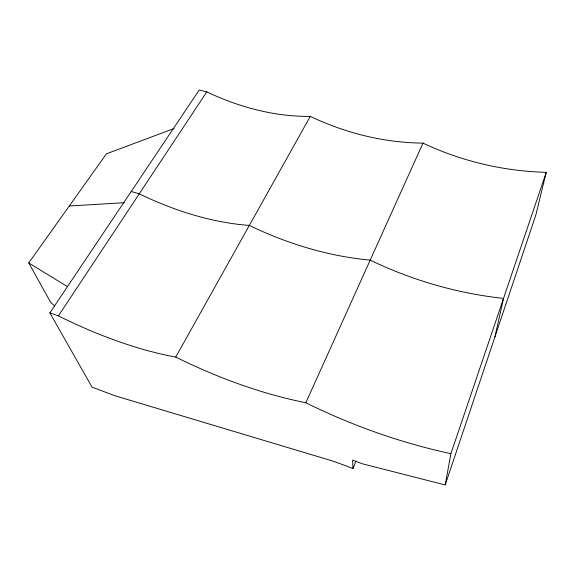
<?xml version="1.0" encoding="UTF-8"?>
<svg xmlns="http://www.w3.org/2000/svg" width="575" height="575" viewBox="0 0 575 575"><rect width="100%" height="100%" fill="white"/><g stroke="black" fill="none" stroke-linecap="round" stroke-linejoin="round"><path stroke-width="0.86" d="M352.978 468.481L352.583 460.18L362.573 463.853L445.215 484.948L450.908 453.682L546.25 172.335A268.777 233.012 8.8 0 1 422.999 143.11A250.657 209.702 37.4 0 1 310.277 116.394A246.035 181.154 46.6 0 1 206.792 91.856L199.18 90.052L49.86 312.886L92.029 387.119L114.885 395.737L333.608 461.308L352.978 468.481L355.982 460.985M494.917 336.878L503.527 298.403A304.247 224.3 18.3 0 1 370.199 260.116A282.613 197.606 33 0 1 249.342 225.407A274.347 168.842 40.3 0 1 139.272 193.804L131.208 191.489M546.25 172.335L535.835 214.985L445.215 484.948M49.86 312.886L58.406 315.891A312.29 141.27 35.8 0 0 175.742 357.075A324.925 168.568 30.9 0 0 305.835 402.752L422.999 143.11M175.742 357.075L310.277 116.394M58.406 315.891L206.792 91.856M54.625 305.965L50.686 302.357L28.75 262.933L106.447 153.805L174.167 128.484M69.295 205.987L124.279 202.723M28.75 262.933L67.354 286.566M450.908 453.682A353.481 196.003 22.4 0 1 305.835 402.752"/></g></svg>
